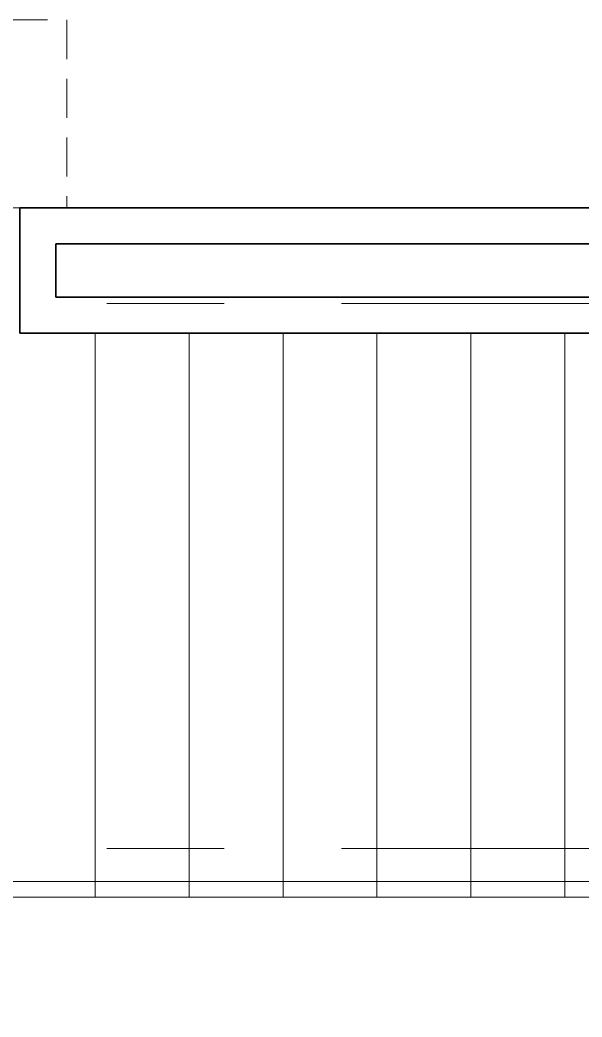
# Model space of a CAD drawing. Header units: inches. Extents: x 1789308 to 1948517, y 1504002 to 1708835.
# Drawn here: x 1895957 to 1896316, y 1671380 to 1672016 of the extents above; entities that cross this region are included whole.
import ezdxf

# ---------------------------------------------------------------- set-up
doc = ezdxf.new("R2010")
doc.units = ezdxf.units.IN
doc.header["$LTSCALE"] = 0.015
doc.header["$MEASUREMENT"] = 0
doc.linetypes.add('CENTER', pattern=[2, 1.25, -0.25, 0.25, -0.25])
doc.linetypes.add('HIDDEN', pattern=[0.375, 0.25, -0.125])
for name, color, linetype, lineweight in [('ELE', 8, 'Continuous', 13), ('GRID - COLUMN - STR', 251, 'CENTER', 15), ('RAILING', 15, 'Continuous', 9), ('SECTION -  LINE - STR', 3, 'Continuous', 20), ('STAIRCASE', 161, 'Continuous', 13), ('wall', 1, 'Continuous', 35)]:
    doc.layers.add(name, color=color, linetype=linetype, lineweight=lineweight)

# ---------------------------------------------------------------- blocks, each defined once
blk = doc.blocks.new('A$C1CC35E0C')
at = {"layer": 'ELE'}
blk.add_line((33710.5, -3335), (34910.5, -3335), dxfattribs=at)
at = {"layer": 'ELE', "linetype": 'HIDDEN', "ltscale": 33333}
blk.add_lwpolyline([(33560.5, -3335), (33560.5, -2735), (35060.5, -2735), (35060.5, -3335)], dxfattribs=at)
at = {"layer": 'GRID - COLUMN - STR', "ltscale": 100000}
for p, q in [((-12062.3, -3640), (88195.3, -3640)), ((-12062.3, -5380), (88195.3, -5380))]:
    blk.add_line(p, q, dxfattribs=at)
at = {"layer": 'RAILING'}
for points in [[(34800.5, -6015), (38500.5, -6015), (38500.5, -5485), (34800.5, -5485)], [(34850.5, -5965), (38450.5, -5965), (38450.5, -5535), (34850.5, -5535)]]:
    blk.add_lwpolyline(points, close=True, dxfattribs=at)
at = {"layer": 'STAIRCASE'}
for p, q in [((35150.5, -3735), (35150.5, -5535)), ((35450.5, -3735), (35450.5, -5535)), ((35750.5, -3735), (35750.5, -5535)), ((36050.5, -3735), (36050.5, -5535)), ((36350.5, -3735), (36350.5, -5535)), ((36650.5, -3735), (36650.5, -5535))]:
    blk.add_line(p, q, dxfattribs=at)
at = {"layer": 'wall'}
for p, q in [((34910.5, -3335), (37970.5, -3335)), ((34910.5, -3735), (34910.5, -3335)), ((35025.5, -3450), (37970.5, -3450)), ((35025.5, -3620), (35025.5, -3450)), ((35025.5, -3620), (37970.5, -3620)), ((34910.5, -3735), (40100.5, -3735))]:
    blk.add_line(p, q, dxfattribs=at)

msp = doc.modelspace()

# ---------------------------------------------------------------- block references
at = {"layer": 'SECTION -  LINE - STR', "xscale": 0.2, "yscale": 0.2, "zscale": 0.2}
msp.add_blockref('A$C1CC35E0C', (1888975.23, 1672563.43), dxfattribs=at)

doc.saveas('drawing.dxf')
